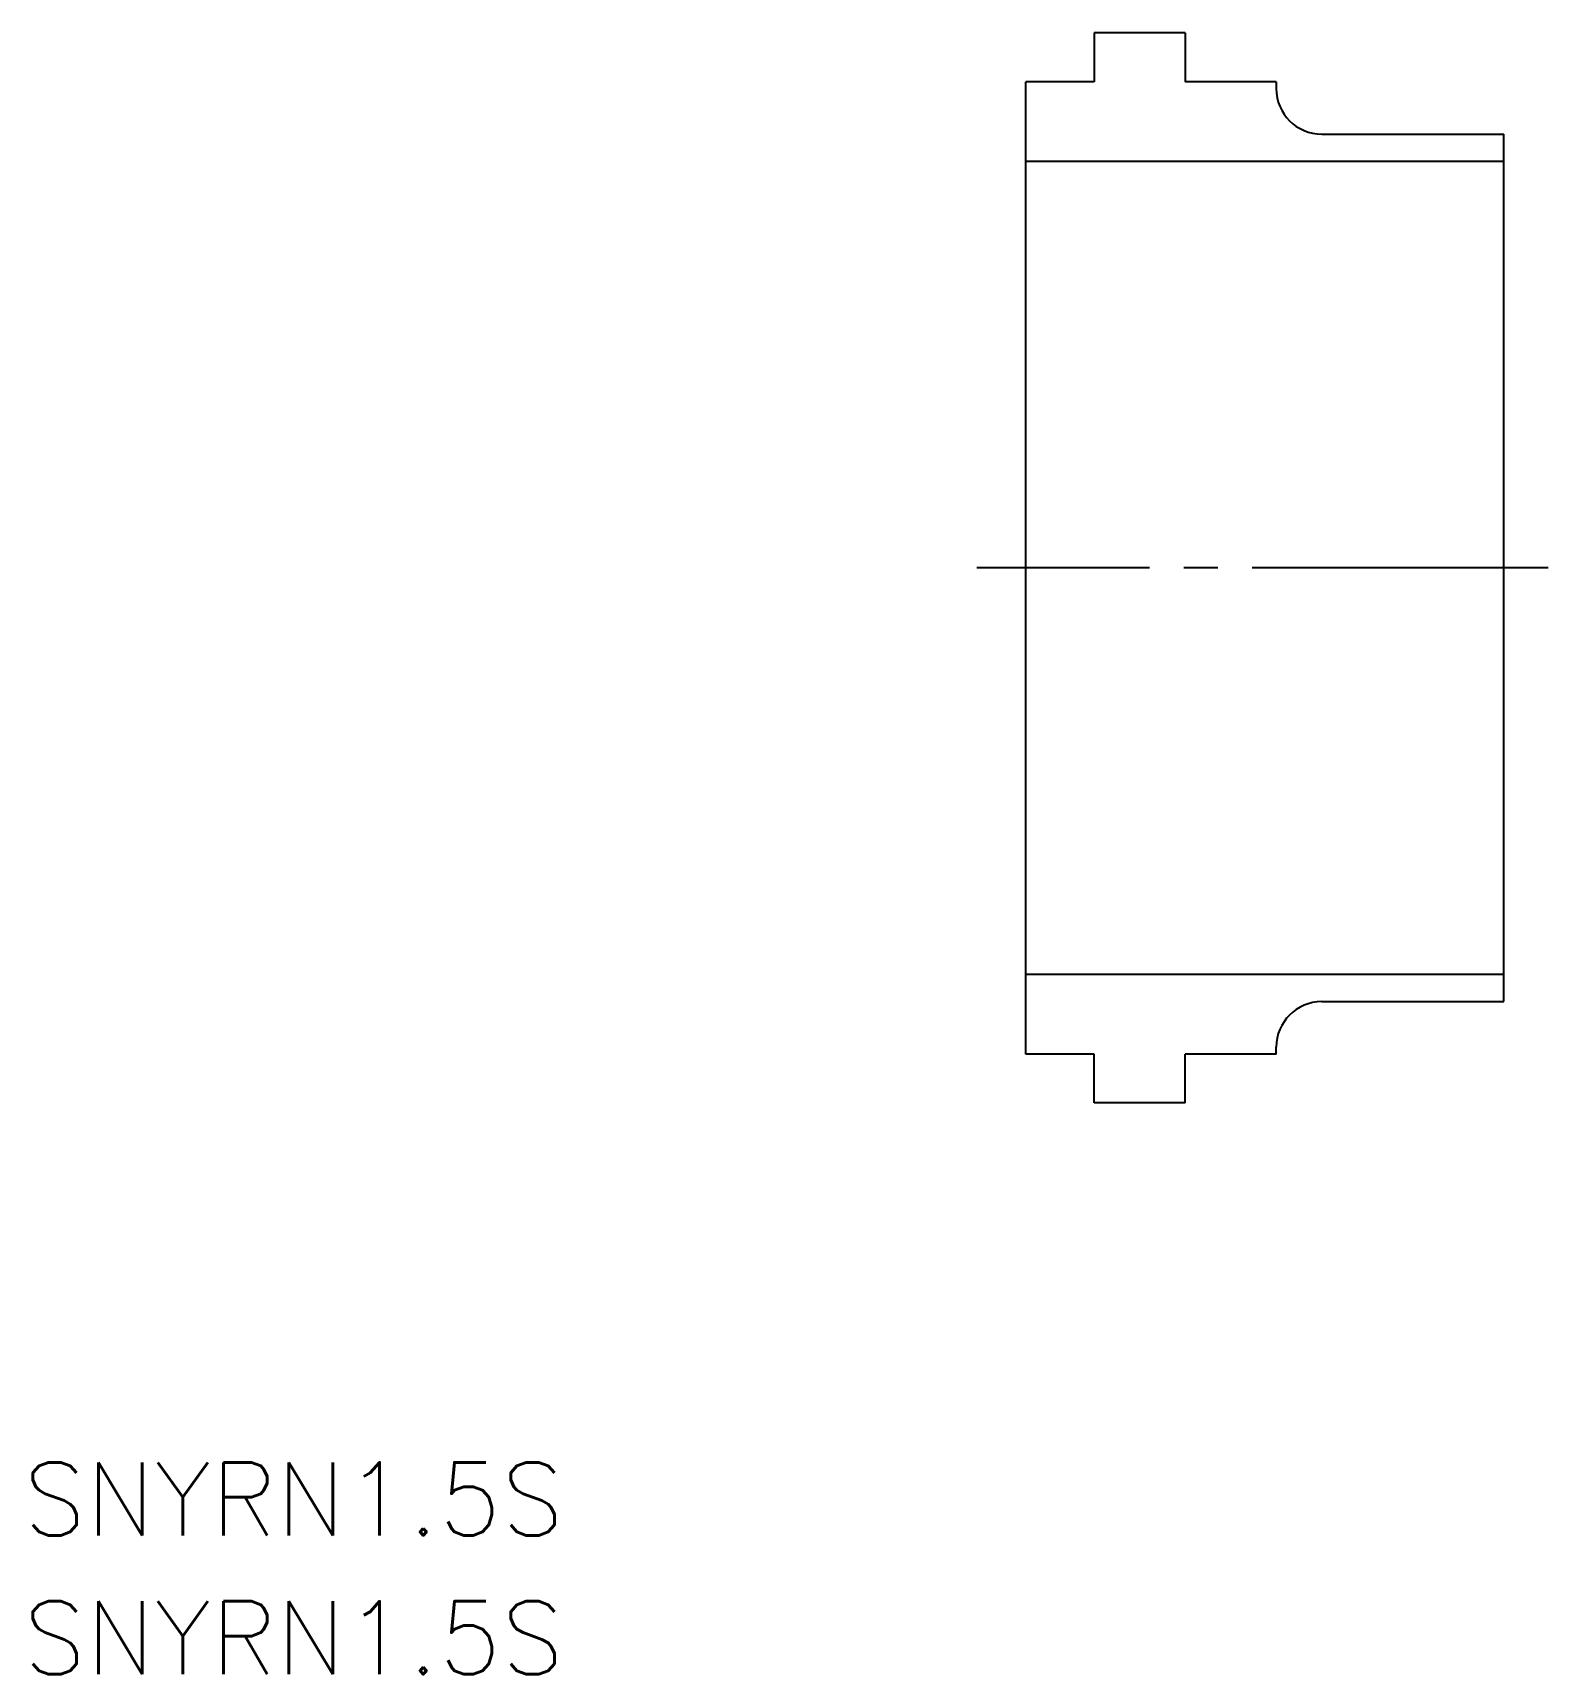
# Model space of a CAD drawing. Extents: x 47.1 to 113.7, y 150.9 to 223.
import ezdxf

# ---------------------------------------------------------------- set-up
doc = ezdxf.new("R2010")
doc.units = 0
doc.linetypes.add('CENTER', pattern=[17.5, 13, -1.5, 1.5, -1.5])
doc.layers.get('0').update_dxf_attribs({"linetype": 'CONTINUOUS'})
doc.layers.add('CENTER', color=1, linetype='CENTER')
doc.styles.get("Standard").update_dxf_attribs({"font": 'txt.shx', "bigfont": '@extfont2.shx'})

msp = doc.modelspace()

# ---------------------------------------------------------------- linework, layer by layer
at = {"color": 7, "linetype": 'CONTINUOUS'}
for p, q in [((97.736, 222.972), (93.736, 222.972)), ((93.736, 222.972), (93.736, 220.822)), ((97.736, 222.972), (97.736, 220.822)), ((90.736, 178.122), (90.736, 220.822)), ((93.736, 220.822), (90.736, 220.822)), ((101.736, 220.822), (97.736, 220.822)), ((101.736, 220.822), (101.736, 220.822)), ((101.736, 220.822), (101.736, 220.522)), ((103.736, 218.522), (111.736, 218.522)), ((111.736, 180.422), (111.736, 218.522)), ((111.736, 217.322), (90.736, 217.322)), ((111.736, 181.622), (90.736, 181.622)), ((103.736, 180.422), (111.736, 180.422)), ((93.736, 178.122), (90.736, 178.122)), ((93.736, 175.972), (93.736, 178.122)), ((97.736, 175.972), (97.736, 178.122)), ((101.736, 178.122), (97.736, 178.122)), ((101.736, 178.122), (101.736, 178.422)), ((101.736, 178.122), (101.736, 178.122)), ((97.736, 175.972), (93.736, 175.972))]:
    msp.add_line(p, q, dxfattribs=at)
for centre, start, end in [((103.736, 220.522), 180, 270), ((103.736, 178.422), 90, 180)]:
    msp.add_arc(centre, 2, start, end, dxfattribs=at)
at = {"layer": 'CENTER', "color": 1, "linetype": 'CENTER'}
msp.add_line((113.676, 199.472), (88.586, 199.472), dxfattribs=at)

# ---------------------------------------------------------------- texts
at = {"color": 7, "linetype": 'CONTINUOUS'}
for p in [(46.728, 156.984), (46.728, 150.887)]:
    msp.add_text('SNYRN1.5S', height=3.2, dxfattribs=at).set_placement(p)

doc.saveas('drawing.dxf')
